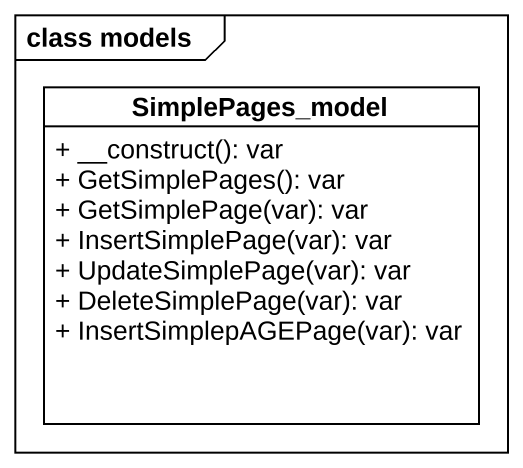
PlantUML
@startuml
mainframe class models
hide circle
hide empty members
skinparam classAttributeIconSize 0
class SimplePages_model {
  + __construct(): var
  + GetSimplePages(): var
  + GetSimplePage(var): var
  + InsertSimplePage(var): var
  + UpdateSimplePage(var): var
  + DeleteSimplePage(var): var
  + InsertSimplepAGEPage(var): var
}
@enduml
